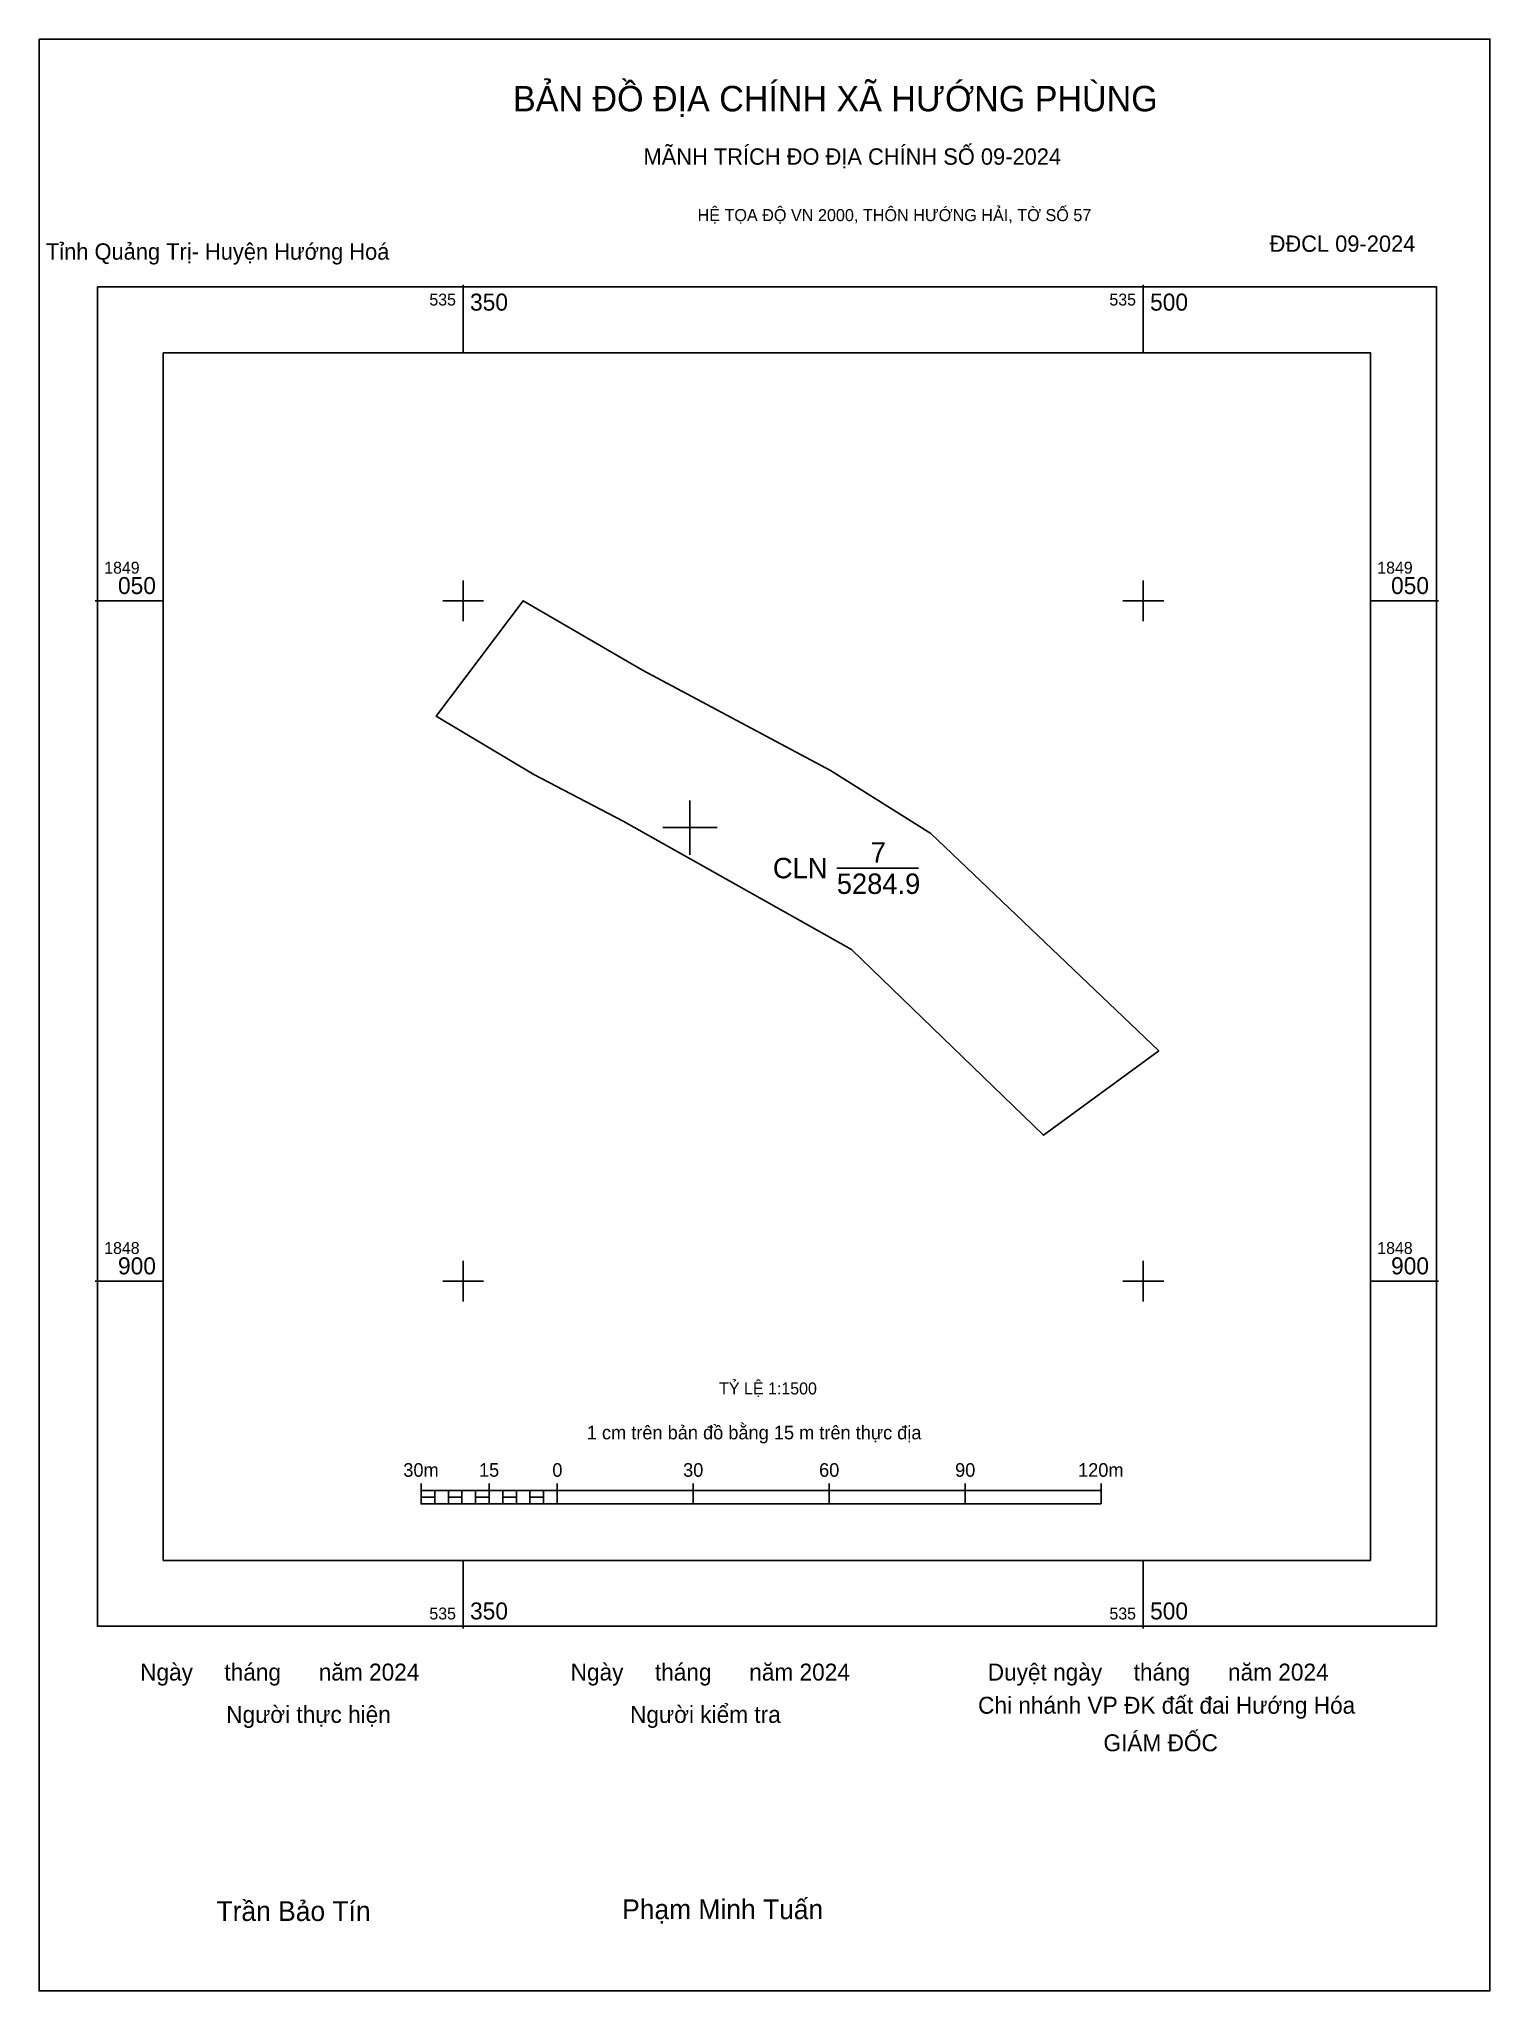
# Model space of a CAD drawing. Extents: x 535256 to 535576, y 1848743 to 1849174.
import ezdxf

# ---------------------------------------------------------------- set-up
doc = ezdxf.new("R2010")
doc.units = 0
for name, color, linetype in [('Level 10', 7, 'Continuous'), ('Level 13', 7, 'Continuous'), ('Level 15', 7, 'Continuous'), ('Level 27', 7, 'Continuous'), ('Level 6', 7, 'Continuous'), ('Level 62', 7, 'Continuous'), ('Level 63', 7, 'Continuous'), ('Level 9', 7, 'Continuous')]:
    doc.layers.add(name, color=color, linetype=linetype)

msp = doc.modelspace()

# ---------------------------------------------------------------- linework, layer by layer
at = {"layer": 'Level 10'}
msp.add_line((535432.39, 1848991.08), (535450.41, 1848991.08), dxfattribs=at)
msp.add_lwpolyline([(535477.98, 1848932.16), (535435.62, 1848973.1), (535385.27, 1849001.41), (535365.57, 1849011.72), (535344.02, 1849024.6), (535363.21, 1849050.01), (535389.57, 1849034.69), (535431.03, 1849012.6), (535453.17, 1848998.7), (535503.42, 1848950.77)], close=True, dxfattribs=at)
at = {"layer": 'Level 15'}
msp.add_lwpolyline([(535256.43, 1849173.87), (535576.47, 1849173.87), (535576.47, 1848743.5), (535256.43, 1848743.5)], close=True, dxfattribs=at)
at = {"layer": 'Level 27'}
for p, q in [((535344.02, 1849024.6), (535344.01, 1849024.59)), ((535365.57, 1849011.72), (535365.57, 1849011.7)), ((535503.42, 1848950.77), (535503.43, 1848950.79)), ((535477.98, 1848932.16), (535477.99, 1848932.15))]:
    msp.add_line(p, q, dxfattribs=at)
at = {"layer": 'Level 62'}
msp.add_lwpolyline([(535283.84, 1849104.7), (535550.11, 1849104.7), (535550.11, 1848838.44), (535283.84, 1848838.44)], close=True, dxfattribs=at)
at = {"layer": 'Level 63'}
for p, q in [((535350, 1849119.7), (535350, 1849104.7)), ((535500, 1849119.7), (535500, 1849104.7)), ((535350, 1849054.5), (535350, 1849045.5)), ((535500, 1849054.5), (535500, 1849045.5)), ((535268.84, 1849050), (535283.84, 1849050)), ((535345.5, 1849050), (535354.5, 1849050)), ((535495.5, 1849050), (535504.5, 1849050)), ((535550.11, 1849050), (535565.11, 1849050)), ((535350, 1848904.5), (535350, 1848895.5)), ((535500, 1848904.5), (535500, 1848895.5)), ((535268.84, 1848900), (535283.84, 1848900)), ((535345.5, 1848900), (535354.5, 1848900)), ((535495.5, 1848900), (535504.5, 1848900)), ((535550.11, 1848900), (535565.11, 1848900)), ((535340.72, 1848855.37), (535340.72, 1848850.87)), ((535340.72, 1848853.87), (535490.72, 1848853.87)), ((535343.72, 1848853.87), (535343.72, 1848850.87)), ((535346.72, 1848853.87), (535346.72, 1848850.87)), ((535349.72, 1848853.87), (535349.72, 1848850.87)), ((535352.72, 1848853.87), (535352.72, 1848850.87)), ((535355.72, 1848855.37), (535355.72, 1848850.87)), ((535355.72, 1848853.87), (535355.72, 1848850.87)), ((535358.72, 1848853.87), (535358.72, 1848850.87)), ((535361.72, 1848853.87), (535361.72, 1848850.87)), ((535364.72, 1848853.87), (535364.72, 1848850.87)), ((535367.72, 1848853.87), (535367.72, 1848850.87)), ((535370.72, 1848855.37), (535370.72, 1848850.87)), ((535370.72, 1848853.87), (535370.72, 1848850.87)), ((535400.72, 1848855.37), (535400.72, 1848850.87)), ((535430.72, 1848855.37), (535430.72, 1848850.87)), ((535460.72, 1848855.37), (535460.72, 1848850.87)), ((535490.72, 1848855.37), (535490.72, 1848850.87)), ((535340.72, 1848850.87), (535490.72, 1848850.87)), ((535350, 1848838.44), (535350, 1848823.44)), ((535500, 1848838.44), (535500, 1848823.44))]:
    msp.add_line(p, q, dxfattribs=at)
for points in [[(535269.31, 1849119.24), (535564.64, 1849119.24), (535564.64, 1848823.91), (535269.31, 1848823.91)], [(535340.72, 1848852.37), (535343.72, 1848852.37), (535343.72, 1848850.87), (535340.72, 1848850.87)], [(535340.72, 1848852.37), (535343.72, 1848852.37), (535343.72, 1848850.87), (535340.72, 1848850.87)], [(535346.72, 1848852.37), (535349.72, 1848852.37), (535349.72, 1848850.87), (535346.72, 1848850.87)], [(535352.72, 1848852.37), (535355.72, 1848852.37), (535355.72, 1848850.87), (535352.72, 1848850.87)], [(535358.72, 1848852.37), (535361.72, 1848852.37), (535361.72, 1848850.87), (535358.72, 1848850.87)], [(535364.72, 1848852.37), (535367.72, 1848852.37), (535367.72, 1848850.87), (535364.72, 1848850.87)]]:
    msp.add_lwpolyline(points, close=True, dxfattribs=at)
for points in [[(535400, 1848994), (535400, 1849006)], [(535394, 1849000), (535406, 1849000)]]:
    msp.add_lwpolyline(points, dxfattribs=at)

# ---------------------------------------------------------------- texts
at = {"layer": 'Level 13'}
for s, p in [('CLN', (535418.3, 1848988.83)), ('7', (535439.88, 1848992.28)), ('5284.9', (535432.4, 1848985.38))]:
    msp.add_text(s, height=4.5, dxfattribs=at).set_placement(p)
at = {"layer": 'Level 6'}
msp.add_text('TỶ LỆ 1:1500', height=2.6369, dxfattribs=at).set_placement((535406.44, 1848875.02))
at = {"layer": 'Level 63'}
for s, height, p in [('BẢN ĐỒ ĐỊA CHÍNH XÃ HƯỚNG PHÙNG ', 5.6155, (535360.98, 1849157.93)), ('MÃNH TRÍCH ĐO ĐỊA CHÍNH SỐ 09-2024', 3.6033, (535389.76, 1849146.16)), ('HỆ TỌA ĐỘ VN 2000, THÔN HƯỚNG HẢI, TỜ SỐ 57', 2.6674, (535401.68, 1849133.72)), ('535', 2.625, (535342.53, 1849115.11)), ('350', 3.75, (535351.5, 1849113.99)), ('535', 2.625, (535492.53, 1849115.11)), ('500', 3.75, (535501.5, 1849113.99)), ('1849', 2.625, (535270.81, 1849056)), ('1849', 2.625, (535551.61, 1849056)), ('050', 3.75, (535273.85, 1849051.5)), ('050', 3.75, (535554.65, 1849051.5)), ('1848', 2.625, (535270.81, 1848906)), ('1848', 2.625, (535551.61, 1848906)), ('900', 3.75, (535273.85, 1848901.5)), ('900', 3.75, (535554.65, 1848901.5)), ('1 cm trên bản đồ bằng 15 m trên thực địa', 3, (535377.25, 1848865.12)), ('30m', 3, (535336.78, 1848856.87)), ('15', 3, (535353.47, 1848856.87)), ('0', 3, (535369.65, 1848856.87)), ('30', 3, (535398.49, 1848856.87)), ('60', 3, (535428.49, 1848856.87)), ('90', 3, (535458.49, 1848856.87)), ('120m', 3, (535485.61, 1848856.87)), ('535', 2.625, (535342.53, 1848825.41)), ('350', 3.75, (535351.5, 1848825.41)), ('535', 2.625, (535492.53, 1848825.41)), ('500', 3.75, (535501.5, 1848825.41)), ('Ngày     tháng      năm 2024', 3.7325, (535278.73, 1848811.94)), ('Ngày     tháng      năm 2024', 3.7325, (535373.69, 1848811.94)), ('Duyệt ngày     tháng      năm 2024', 3.7325, (535465.69, 1848811.94)), ('Chi nhánh VP ĐK đất đai Hướng Hóa', 3.7325, (535463.56, 1848804.63)), ('Người thực hiện', 3.7325, (535297.72, 1848802.6)), ('Người kiểm tra', 3.7325, (535386.8, 1848802.6)), ('GIÁM ĐỐC', 3.732, (535491.22, 1848796.35)), ('Trần Bảo Tín', 4.3536, (535295.59, 1848758.93)), ('Phạm Minh Tuấn', 4.3536, (535385.06, 1848759.33))]:
    msp.add_text(s, height=height, dxfattribs=at).set_placement(p)
at = {"layer": 'Level 9'}
for s, p in [('Tỉnh Quảng Trị- Huyện Hướng Hoá', (535257.96, 1849125.22)), ('ĐĐCL 09-2024', (535527.87, 1849126.96))]:
    msp.add_text(s, height=3.6033, dxfattribs=at).set_placement(p)

doc.saveas('drawing.dxf')
